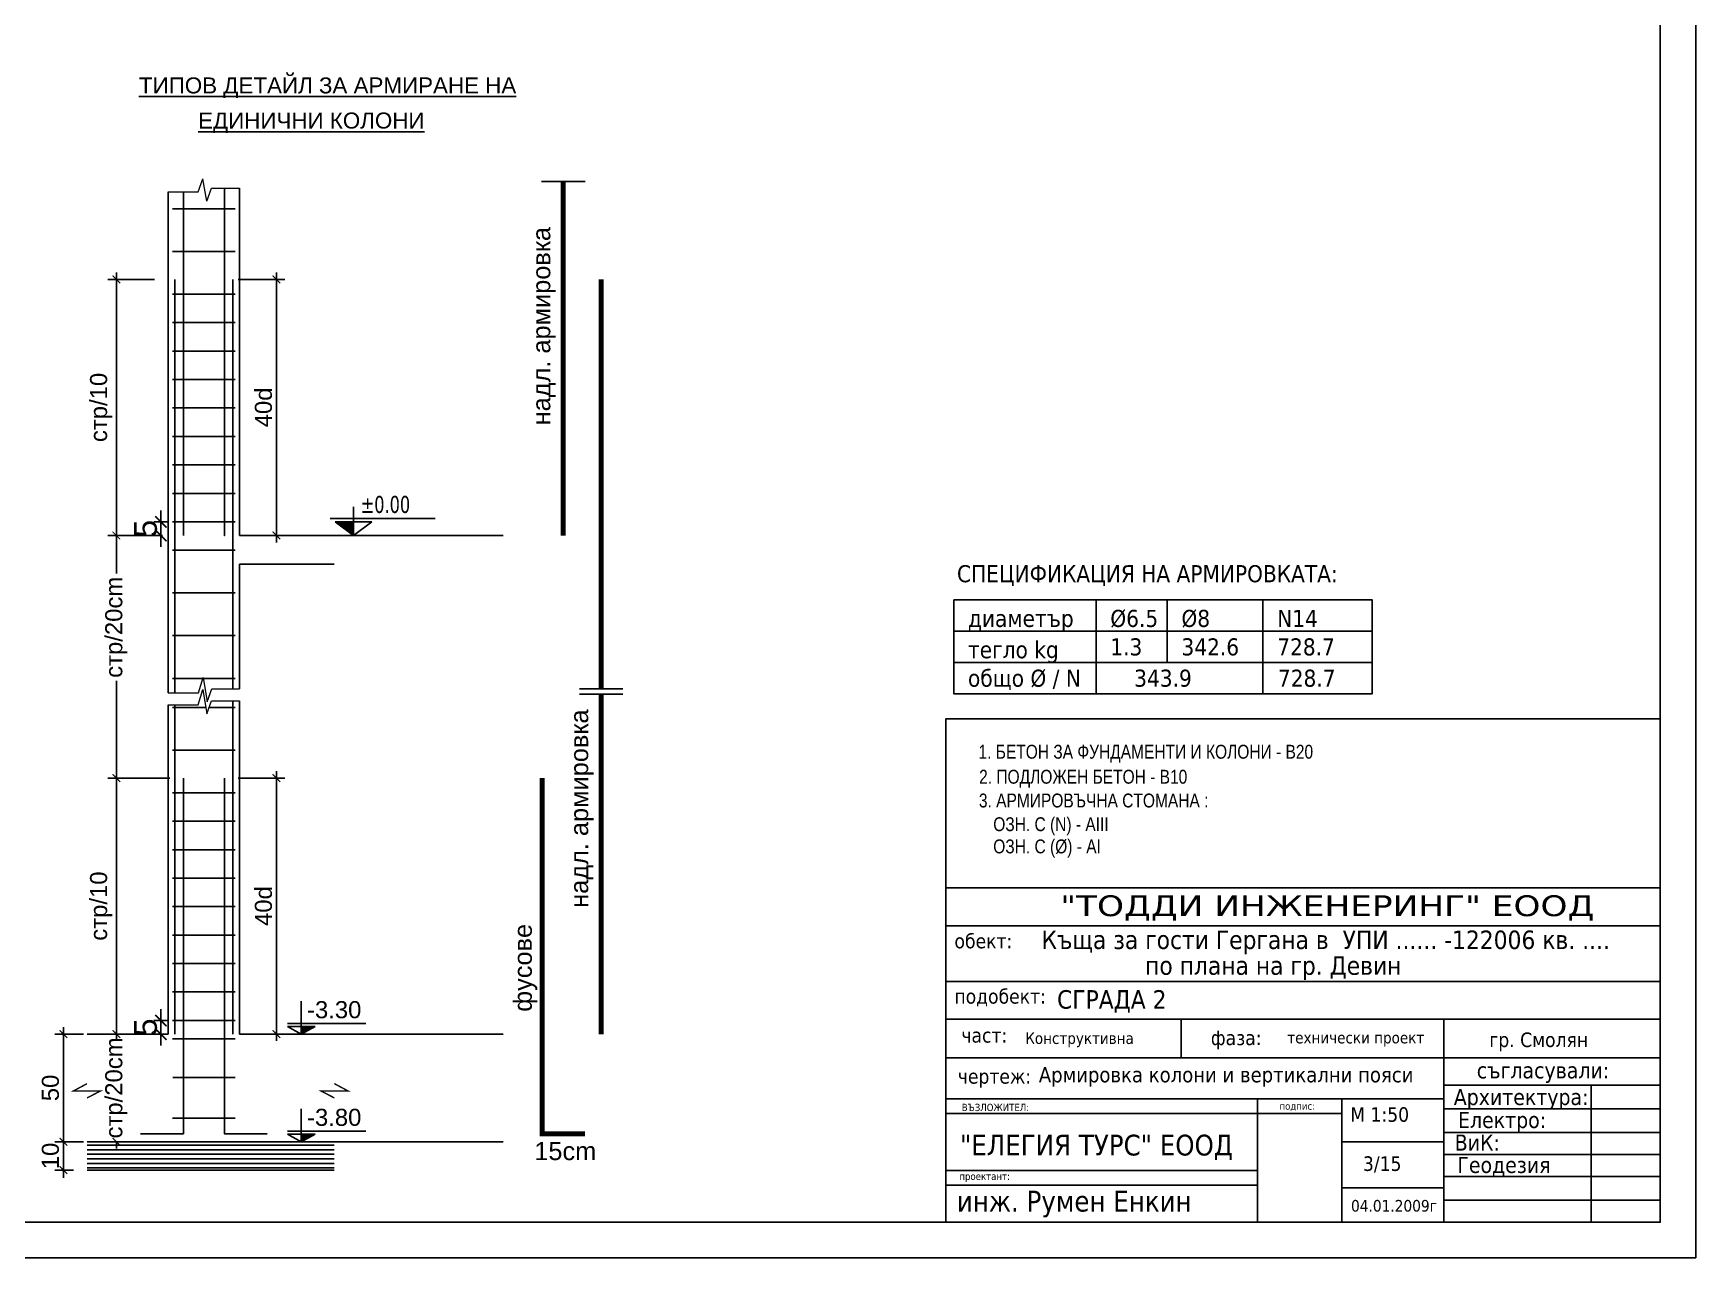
# Model space of a CAD drawing. Header units: millimetres. Extents: x 879 to 91735, y -13728 to 454.
# Drawn here: x 9394 to 10562, y -10077 to -9217 of the extents above; entities that cross this region are included whole.
import ezdxf

# ---------------------------------------------------------------- set-up
doc = ezdxf.new("R2010")
doc.units = ezdxf.units.MM
doc.linetypes.add('HIDDEN', pattern=[9.525, 6.35, -3.175])
for name, color, linetype in [('k_arm', 40, 'Continuous'), ('k_dim_arm', 54, 'Continuous'), ('k_koloni', 30, 'Continuous'), ('k_nadpisi', 8, 'Continuous'), ('k_punktir', 9, 'HIDDEN'), ('k_ramka', 3, 'Continuous'), ('k_sechenia', 3, 'Continuous')]:
    doc.layers.add(name, color=color, linetype=linetype)
doc.layers.add('k_dim', color=2, linetype='Continuous', lineweight=18)
doc.styles.add('ARIAL', font='ARIAL.TTF')
doc.styles.add('GENERATED_STYLE_3', font='TAHOMA.TTF')
doc.styles.get("Standard").update_dxf_attribs({"font": 'TAHOMA.TTF'})
doc.dimstyles.new('k_', dxfattribs={"dimscale": 4, "dimtxt": 3, "dimasz": 2, "dimexe": 1.25, "dimexo": 1, "dimtad": 1, "dimdec": 1, "dimrnd": 0.5, "dimtxsty": 'Standard', "dimblk": 'ARCHTICK', "dimcen": 2.5, "dimdle": 1, "dimclrd": 8, "dimclre": 8, "dimclrt": 256, "dimadec": 1, "dimazin": 0, "dimtfac": 1, "dimtdec": 1, "dimtix": 1, "dimtmove": 0, "dimatfit": 3, "dimfxl": 0, "dimarcsym": 0})
doc.dimstyles.new('k_x0.5', dxfattribs={"dimscale": 4.8, "dimtxt": 2.5, "dimasz": 1.125, "dimexe": 1.25, "dimexo": 2, "dimtad": 1, "dimdec": 1, "dimlfac": 0.5, "dimrnd": 0.5, "dimtxsty": 'Standard', "dimblk": 'ARCHTICK', "dimcen": 2.5, "dimdle": 1, "dimclrd": 8, "dimclre": 9, "dimclrt": 256, "dimadec": 1, "dimazin": 0, "dimtfac": 1, "dimtdec": 1, "dimtix": 1, "dimtmove": 2, "dimatfit": 3, "dimfxl": 0, "dimarcsym": 0})

# ---------------------------------------------------------------- blocks, each defined once
blk = doc.blocks.new('_ARCHTICK')
at = {"color": 0, "linetype": 'ByBlock', "const_width": 0.15}
blk.add_lwpolyline([(-0.5, -0.5), (0.5, 0.5)], dxfattribs=at)
blk = doc.blocks.new('*D692')
at = {"layer": 'Defpoints', "color": 0}
for p in [(9452.1, -9569.8), (9488.6, -9569.8), (9499.2, -9740.2)]:
    blk.add_point(p, dxfattribs=at)
at = {"layer": 'k_sechenia', "color": 8, "lineweight": -2}
for p, q in [((9452.1, -9565), (9452.1, -9596.6)), ((9452.1, -9745), (9452.1, -9671.9))]:
    blk.add_line(p, q, dxfattribs=at)
at = {"layer": 'k_sechenia', "color": 9, "lineweight": -2}
for p, q in [((9479, -9569.8), (9446.1, -9569.8)), ((9489.6, -9740.2), (9446.1, -9740.2))]:
    blk.add_line(p, q, dxfattribs=at)
at = {"layer": 'k_sechenia', "color": 8, "lineweight": -2, "xscale": 5.399999999999999, "yscale": 5.399999999999999, "zscale": 5.399999999999999}
for p, rotation in [((9452.1, -9569.8), 90), ((9452.1, -9740.2), 270)]:
    blk.add_blockref('_ARCHTICK', p, dxfattribs=dict(at, rotation=rotation))
at = {"layer": 'k_sechenia', "insert": (9452.1, -9634.3), "char_height": 12, "attachment_point": 5, "rotation": 90, "style": 'ARIAL'}
blk.add_mtext('{\\fArial|b0|i0|c204|p34;стр/20cm}', dxfattribs=at)
blk = doc.blocks.new('*D693')
at = {"layer": 'Defpoints', "color": 0}
for p in [(9452.1, -9920.2), (9488.6, -9920.2), (9475.9, -9995.8)]:
    blk.add_point(p, dxfattribs=at)
at = {"layer": 'k_sechenia', "color": 8, "lineweight": -2}
for p, q in [((9452.1, -9915.4), (9452.1, -9920.4)), ((9452.1, -10000.6), (9452.1, -9995.7))]:
    blk.add_line(p, q, dxfattribs=at)
at = {"layer": 'k_sechenia', "color": 9, "lineweight": -2}
for p, q in [((9479, -9920.2), (9446.1, -9920.2)), ((9466.3, -9995.8), (9446.1, -9995.8))]:
    blk.add_line(p, q, dxfattribs=at)
at = {"layer": 'k_sechenia', "color": 8, "lineweight": -2, "xscale": 5.399999999999999, "yscale": 5.399999999999999, "zscale": 5.399999999999999}
for p, rotation in [((9452.1, -9920.2), 90), ((9452.1, -9995.8), 270)]:
    blk.add_blockref('_ARCHTICK', p, dxfattribs=dict(at, rotation=rotation))
at = {"layer": 'k_sechenia', "insert": (9452.1, -9958), "char_height": 12, "attachment_point": 5, "rotation": 90, "style": 'ARIAL'}
blk.add_mtext('{\\fArial|b0|i0|c204|p34;стр/20cm}', dxfattribs=at)
blk = doc.blocks.new('*D694')
at = {"layer": 'Defpoints', "color": 0}
for p in [(9483.4, -9910.6), (9492.2, -9910.6), (9488.6, -9920.2)]:
    blk.add_point(p, dxfattribs=at)
at = {"layer": 'k_sechenia', "color": 8, "lineweight": -2}
for p, q in [((9483.4, -9910.6), (9483.4, -9902.6)), ((9488.2, -9910.6), (9478.4, -9910.6)), ((9483.4, -9920.2), (9483.4, -9910.6)), ((9484.6, -9920.2), (9478.4, -9920.2)), ((9483.4, -9920.2), (9483.4, -9928.2))]:
    blk.add_line(p, q, dxfattribs=at)
at = {"layer": 'k_sechenia', "color": 8, "lineweight": -2, "xscale": 8, "yscale": 8, "zscale": 8}
for p, rotation in [((9483.4, -9910.6), 270), ((9483.4, -9920.2), 90)]:
    blk.add_blockref('_ARCHTICK', p, dxfattribs=dict(at, rotation=rotation))
at = {"layer": 'k_sechenia', "insert": (9472.7, -9915.4), "char_height": 16, "attachment_point": 5, "rotation": 90, "style": 'ARIAL'}
blk.add_mtext('5', dxfattribs=at)
blk = doc.blocks.new('*D695')
at = {"layer": 'Defpoints', "color": 0}
for p in [(9528, -9740.2), (9564.6, -9740.2), (9538.6, -9920.2)]:
    blk.add_point(p, dxfattribs=at)
at = {"layer": 'k_sechenia', "color": 9, "lineweight": -2}
for p, q in [((9537.6, -9740.2), (9570.6, -9740.2)), ((9548.2, -9920.2), (9570.6, -9920.2))]:
    blk.add_line(p, q, dxfattribs=at)
at = {"layer": 'k_sechenia', "color": 8, "lineweight": -2}
blk.add_line((9564.6, -9925), (9564.6, -9735.4), dxfattribs=at)
at = {"layer": 'k_sechenia', "color": 8, "lineweight": -2, "xscale": 5.399999999999999, "yscale": 5.399999999999999, "zscale": 5.399999999999999}
for p, rotation in [((9564.6, -9740.2), 90), ((9564.6, -9920.2), 270)]:
    blk.add_blockref('_ARCHTICK', p, dxfattribs=dict(at, rotation=rotation))
at = {"layer": 'k_sechenia', "insert": (9555.5, -9830.2), "char_height": 12, "attachment_point": 5, "rotation": 90, "style": 'ARIAL'}
blk.add_mtext('{\\fArial|b0|i0|c204|p34;40d}', dxfattribs=at)
blk = doc.blocks.new('*D696')
at = {"layer": 'Defpoints', "color": 0}
for p in [(9452.1, -9740.2), (9488.6, -9740.2), (9488.6, -9920.2)]:
    blk.add_point(p, dxfattribs=at)
at = {"layer": 'k_sechenia', "color": 9, "lineweight": -2}
for p, q in [((9479, -9740.2), (9446.1, -9740.2)), ((9479, -9920.2), (9446.1, -9920.2))]:
    blk.add_line(p, q, dxfattribs=at)
at = {"layer": 'k_sechenia', "color": 8, "lineweight": -2}
blk.add_line((9452.1, -9925), (9452.1, -9735.4), dxfattribs=at)
at = {"layer": 'k_sechenia', "color": 8, "lineweight": -2, "xscale": 5.399999999999999, "yscale": 5.399999999999999, "zscale": 5.399999999999999}
for p, rotation in [((9452.1, -9740.2), 90), ((9452.1, -9920.2), 270)]:
    blk.add_blockref('_ARCHTICK', p, dxfattribs=dict(at, rotation=rotation))
at = {"layer": 'k_sechenia', "insert": (9441.4, -9830.2), "char_height": 12, "attachment_point": 5, "rotation": 90, "style": 'ARIAL'}
blk.add_mtext('{\\fArial|b0|i0|c204|p34;стр/10}', dxfattribs=at)
blk = doc.blocks.new('*D697')
at = {"layer": 'Defpoints', "color": 0}
for p in [(9414.9, -9920.2), (9438.4, -9920.2), (9438.4, -9995.8)]:
    blk.add_point(p, dxfattribs=at)
at = {"layer": 'k_sechenia', "color": 8, "lineweight": -2}
blk.add_line((9414.9, -10000.6), (9414.9, -9915.4), dxfattribs=at)
at = {"layer": 'k_sechenia', "color": 9, "lineweight": -2}
for p, q in [((9428.8, -9920.2), (9408.9, -9920.2)), ((9428.8, -9995.8), (9408.9, -9995.8))]:
    blk.add_line(p, q, dxfattribs=at)
at = {"layer": 'k_sechenia', "color": 8, "lineweight": -2, "xscale": 5.399999999999999, "yscale": 5.399999999999999, "zscale": 5.399999999999999}
for p, rotation in [((9414.9, -9920.2), 90), ((9414.9, -9995.8), 270)]:
    blk.add_blockref('_ARCHTICK', p, dxfattribs=dict(at, rotation=rotation))
at = {"layer": 'k_sechenia', "insert": (9405.8, -9958), "char_height": 12, "attachment_point": 5, "rotation": 90, "style": 'ARIAL'}
blk.add_mtext('50', dxfattribs=at)
blk = doc.blocks.new('*D698')
at = {"layer": 'Defpoints', "color": 0}
for p in [(9438.4, -9995.8), (9414.9, -10015.8), (9431.6, -10015.8)]:
    blk.add_point(p, dxfattribs=at)
at = {"layer": 'k_sechenia', "color": 9, "lineweight": -2}
for p, q in [((9428.8, -9995.8), (9408.9, -9995.8)), ((9422, -10015.8), (9408.9, -10015.8))]:
    blk.add_line(p, q, dxfattribs=at)
at = {"layer": 'k_sechenia', "color": 8, "lineweight": -2}
for p, q in [((9414.9, -9995.8), (9414.9, -9990.4)), ((9414.9, -9995.8), (9414.9, -10015.8)), ((9414.9, -10015.8), (9414.9, -10021.2))]:
    blk.add_line(p, q, dxfattribs=at)
at = {"layer": 'k_sechenia', "color": 8, "lineweight": -2, "xscale": 5.399999999999999, "yscale": 5.399999999999999, "zscale": 5.399999999999999}
for p, rotation in [((9414.9, -9995.8), 270), ((9414.9, -10015.8), 90)]:
    blk.add_blockref('_ARCHTICK', p, dxfattribs=dict(at, rotation=rotation))
at = {"layer": 'k_sechenia', "insert": (9405.8, -10005.8), "char_height": 12, "attachment_point": 5, "rotation": 90, "style": 'ARIAL'}
blk.add_mtext('10', dxfattribs=at)
blk = doc.blocks.new('*D699')
at = {"layer": 'Defpoints', "color": 0}
for p in [(9483.4, -9560.2), (9492.2, -9560.2), (9488.6, -9569.8)]:
    blk.add_point(p, dxfattribs=at)
at = {"layer": 'k_sechenia', "color": 8, "lineweight": -2}
for p, q in [((9483.4, -9560.2), (9483.4, -9552.2)), ((9488.2, -9560.2), (9478.4, -9560.2)), ((9483.4, -9569.8), (9483.4, -9560.2)), ((9484.6, -9569.8), (9478.4, -9569.8)), ((9483.4, -9569.8), (9483.4, -9577.8))]:
    blk.add_line(p, q, dxfattribs=at)
at = {"layer": 'k_sechenia', "color": 8, "lineweight": -2, "xscale": 8, "yscale": 8, "zscale": 8}
for p, rotation in [((9483.4, -9560.2), 270), ((9483.4, -9569.8), 90)]:
    blk.add_blockref('_ARCHTICK', p, dxfattribs=dict(at, rotation=rotation))
at = {"layer": 'k_sechenia', "insert": (9472.7, -9565), "char_height": 16, "attachment_point": 5, "rotation": 90, "style": 'ARIAL'}
blk.add_mtext('5', dxfattribs=at)
blk = doc.blocks.new('*D700')
at = {"layer": 'Defpoints', "color": 0}
for p in [(9528, -9389.8), (9564.6, -9389.8), (9538.6, -9569.8)]:
    blk.add_point(p, dxfattribs=at)
at = {"layer": 'k_sechenia', "color": 9, "lineweight": -2}
for p, q in [((9537.6, -9389.8), (9570.6, -9389.8)), ((9548.2, -9569.8), (9570.6, -9569.8))]:
    blk.add_line(p, q, dxfattribs=at)
at = {"layer": 'k_sechenia', "color": 8, "lineweight": -2}
blk.add_line((9564.6, -9574.6), (9564.6, -9385), dxfattribs=at)
at = {"layer": 'k_sechenia', "color": 8, "lineweight": -2, "xscale": 5.399999999999999, "yscale": 5.399999999999999, "zscale": 5.399999999999999}
for p, rotation in [((9564.6, -9389.8), 90), ((9564.6, -9569.8), 270)]:
    blk.add_blockref('_ARCHTICK', p, dxfattribs=dict(at, rotation=rotation))
at = {"layer": 'k_sechenia', "insert": (9555.5, -9479.8), "char_height": 12, "attachment_point": 5, "rotation": 90, "style": 'ARIAL'}
blk.add_mtext('{\\fArial|b0|i0|c204|p34;40d}', dxfattribs=at)
blk = doc.blocks.new('*D701')
at = {"layer": 'Defpoints', "color": 0}
for p in [(9452.1, -9389.8), (9488.6, -9389.8), (9488.6, -9569.8)]:
    blk.add_point(p, dxfattribs=at)
at = {"layer": 'k_sechenia', "color": 9, "lineweight": -2}
for p, q in [((9479, -9389.8), (9446.1, -9389.8)), ((9479, -9569.8), (9446.1, -9569.8))]:
    blk.add_line(p, q, dxfattribs=at)
at = {"layer": 'k_sechenia', "color": 8, "lineweight": -2}
blk.add_line((9452.1, -9574.6), (9452.1, -9385), dxfattribs=at)
at = {"layer": 'k_sechenia', "color": 8, "lineweight": -2, "xscale": 5.399999999999999, "yscale": 5.399999999999999, "zscale": 5.399999999999999}
for p, rotation in [((9452.1, -9389.8), 90), ((9452.1, -9569.8), 270)]:
    blk.add_blockref('_ARCHTICK', p, dxfattribs=dict(at, rotation=rotation))
at = {"layer": 'k_sechenia', "insert": (9441.4, -9479.8), "char_height": 12, "attachment_point": 5, "rotation": 90, "style": 'ARIAL'}
blk.add_mtext('{\\fArial|b0|i0|c204|p34;стр/10}', dxfattribs=at)
blk = doc.blocks.new('et_kota')
blk.add_hatch(color=256).paths.add_polyline_path([(0, 12.7), (-17.2, 12.7), (0, 0)])
for p, q in [((0, 26.9), (0, 0)), ((-17.2, 12.7), (17.2, 12.7)), ((0, 0), (-17.2, 12.7)), ((0, 0), (17.2, 12.7))]:
    blk.add_line(p, q)
blk.add_lwpolyline([(-21.7, 16.1), (76.7, 16.1)])
at = {"width": 0.8}
blk.add_attdef('KOTA', (9.6, 20.2), '', height=16, dxfattribs=at)
blk = doc.blocks.new('kota_v')
at = {"color": 0}
for p, q in [((0, 23.2), (0, 0)), ((-9.7, 7.5), (45.4, 7.5)), ((0, 0), (-9.7, 5.4)), ((-9.7, 5.4), (9.7, 5.4)), ((0, 0), (9.7, 5.4))]:
    blk.add_line(p, q, dxfattribs=at)
blk.add_solid([(0, 5.4), (9.7, 5.4), (0, 0)], dxfattribs=at)
blk.add_attdef('KOTA_V', (4.1, 11.2), '', height=12, dxfattribs=at)

msp = doc.modelspace()

# ---------------------------------------------------------------- hatches: boundary and pattern name
at = {"layer": 'k_nadpisi', "linetype": 'Continuous'}
h = msp.add_hatch(dxfattribs=at)
h.set_pattern_fill('ANSI31', color=250, angle=315, style=0)
h.set_pattern_definition([(0, (-248869.0568, 37302.8684), (1e-15, 3.175), [])])
h.paths.add_polyline_path([(9605.246, -10015.848), (9605.246, -9995.848), (9431.589, -9995.848), (9431.589, -10015.848)])

# ---------------------------------------------------------------- linework, layer by layer
at = {"layer": 'k_arm'}
msp.add_line((9499.179, -9569.816), (9499.179, -9328.371), dxfattribs=at)
at = {"layer": 'k_arm', "color": 2}
for p, q in [((9491.579, -9340.172), (9535.579, -9340.172)), ((9491.579, -9370.172), (9535.579, -9370.172)), ((9491.579, -9400.172), (9535.579, -9400.172)), ((9491.579, -9420.172), (9535.579, -9420.172)), ((9491.579, -9440.172), (9535.579, -9440.172)), ((9491.579, -9460.172), (9535.579, -9460.172)), ((9491.579, -9460.172), (9535.579, -9460.172)), ((9491.579, -9480.172), (9535.579, -9480.172)), ((9491.579, -9500.172), (9535.579, -9500.172)), ((9491.579, -9500.172), (9535.579, -9500.172)), ((9491.579, -9520.172), (9535.579, -9520.172)), ((9491.579, -9540.172), (9535.579, -9540.172)), ((9491.579, -9540.172), (9535.579, -9540.172)), ((9491.579, -9560.172), (9535.579, -9560.172)), ((9491.579, -9580.172), (9535.579, -9580.172)), ((9491.579, -9610.172), (9535.579, -9610.172)), ((9491.579, -9640.172), (9535.579, -9640.172)), ((9491.579, -9670.172), (9535.579, -9670.172)), ((9491.579, -9690.569), (9514.941, -9690.569)), ((9517.382, -9690.569), (9535.579, -9690.569)), ((9491.579, -9720.569), (9535.579, -9720.569)), ((9491.579, -9750.569), (9535.579, -9750.569)), ((9491.579, -9770.569), (9535.579, -9770.569)), ((9491.579, -9790.569), (9535.579, -9790.569)), ((9491.579, -9810.569), (9535.579, -9810.569)), ((9491.579, -9810.569), (9535.579, -9810.569)), ((9491.579, -9830.569), (9535.579, -9830.569)), ((9491.579, -9850.569), (9535.579, -9850.569)), ((9491.579, -9850.569), (9535.579, -9850.569)), ((9491.579, -9870.569), (9535.579, -9870.569)), ((9491.579, -9890.569), (9535.579, -9890.569)), ((9491.579, -9890.569), (9535.579, -9890.569)), ((9491.579, -9910.569), (9535.579, -9910.569)), ((9491.579, -9923.566), (9535.579, -9923.566)), ((9491.688, -9950.549), (9535.688, -9950.549)), ((9491.579, -9979.201), (9535.579, -9979.201))]:
    msp.add_line(p, q, dxfattribs=at)
at = {"layer": 'k_arm', "const_width": 3.5, "flags": 128}
for points in [[(9766.171, -9569.816), (9766.171, -9320.948)], [(9792.796, -9677.562), (9792.796, -9389.816)], [(9792.796, -9920.213), (9792.796, -9681.286)]]:
    msp.add_lwpolyline(points, dxfattribs=at)
at = {"layer": 'k_arm'}
for points in [[(9527.979, -9325.664), (9527.979, -9569.816), (9527.979, -9569.816)], [(9493.179, -9389.816), (9493.179, -9680.269)], [(9533.979, -9389.816), (9533.979, -9677.562)], [(9493.179, -9688.709), (9493.179, -9920.213)], [(9533.979, -9686.002), (9533.979, -9920.213)], [(9499.179, -9740.213), (9499.179, -9990.221), (9469.179, -9990.221)], [(9527.979, -9740.213), (9527.979, -9990.221), (9557.979, -9990.221)]]:
    msp.add_lwpolyline(points, dxfattribs=at)
at = {"layer": 'k_arm', "const_width": 3.5}
msp.add_lwpolyline([(9751.337, -9740.213), (9751.337, -9990.221), (9781.337, -9990.221)], dxfattribs=at)
at = {"layer": 'k_dim'}
for p, q in [((9509.593, -9328.371), (9512.941, -9319.159)), ((9515.694, -9334.876), (9512.941, -9319.159)), ((9488.579, -9328.371), (9509.593, -9328.371)), ((9515.694, -9334.876), (9519.042, -9325.664)), ((9519.042, -9325.664), (9538.579, -9325.664)), ((9509.791, -9680.269), (9513.118, -9669.658)), ((9513.118, -9669.658), (9515.891, -9686.774)), ((9488.579, -9680.269), (9509.791, -9680.269)), ((9509.593, -9688.709), (9512.921, -9678.098)), ((9512.921, -9678.098), (9515.694, -9695.214)), ((9515.891, -9686.774), (9519.24, -9677.562)), ((9519.24, -9677.562), (9538.579, -9677.562)), ((9488.579, -9688.709), (9509.593, -9688.709)), ((9515.694, -9695.214), (9519.042, -9686.002)), ((9519.042, -9686.002), (9538.579, -9686.002))]:
    msp.add_line(p, q, dxfattribs=at)
at = {"layer": 'k_dim_arm'}
for points in [[(10040.523, -9615.044), (10140.523, -9615.044), (10140.523, -9637.044), (10040.523, -9637.044)], [(10140.523, -9615.044), (10190.523, -9615.044), (10190.523, -9637.044), (10140.523, -9637.044)], [(10190.523, -9615.044), (10257.816, -9615.044), (10257.816, -9637.044), (10190.523, -9637.044)], [(10257.816, -9615.044), (10334.565, -9615.044), (10334.565, -9637.044), (10257.816, -9637.044)], [(10040.523, -9637.044), (10140.523, -9637.044), (10140.523, -9659.044), (10040.523, -9659.044)], [(10140.523, -9637.044), (10190.523, -9637.044), (10190.523, -9659.044), (10140.523, -9659.044)], [(10190.523, -9637.044), (10257.816, -9637.044), (10257.816, -9659.044), (10190.523, -9659.044)], [(10257.816, -9637.044), (10334.565, -9637.044), (10334.565, -9659.044), (10257.816, -9659.044)], [(10040.523, -9659.044), (10140.523, -9659.044), (10140.523, -9681.044), (10040.523, -9681.044)], [(10140.523, -9659.044), (10257.816, -9659.044), (10257.816, -9681.044), (10140.523, -9681.044)], [(10257.816, -9659.044), (10334.565, -9659.044), (10334.565, -9681.044), (10257.816, -9681.044)]]:
    msp.add_lwpolyline(points, close=True, dxfattribs=at)
at = {"layer": 'k_koloni', "color": 4}
for p, q in [((9488.579, -9328.371), (9488.579, -9680.269)), ((9538.579, -9569.816), (9538.579, -9325.664)), ((9538.579, -9569.816), (9605.246, -9569.816)), ((9538.579, -9589.816), (9538.579, -9589.816)), ((9538.579, -9589.816), (9538.579, -9677.562)), ((9538.579, -9589.816), (9605.246, -9589.816)), ((9488.579, -9688.709), (9488.579, -9920.213)), ((9538.579, -9686.002), (9538.579, -9920.213)), ((9431.589, -9920.213), (9488.579, -9920.213)), ((9538.579, -9920.213), (9605.246, -9920.213)), ((9605.246, -9995.848), (9431.589, -9995.848)), ((9605.246, -10015.848), (9431.589, -10015.848))]:
    msp.add_line(p, q, dxfattribs=at)
msp.add_lwpolyline([(9431.589, -9920.213), (9488.382, -9920.213)], dxfattribs=at)
at = {"layer": 'k_nadpisi', "color": 250, "ltscale": 10}
for p, q in [((9605.246, -9569.816), (9724.022, -9569.816)), ((9605.246, -9920.213), (9724.022, -9920.213)), ((9605.246, -9995.848), (9724.022, -9995.848))]:
    msp.add_line(p, q, dxfattribs=at)
at = {"layer": 'k_nadpisi', "color": 250}
for p, q in [((9429.089, -9920.213), (9413.85, -9920.213)), ((9429.089, -9995.848), (9413.85, -9995.848))]:
    msp.add_line(p, q, dxfattribs=at)
at = {"layer": 'k_nadpisi', "color": 250, "linetype": 'Continuous'}
for points in [[(9431.589, -9908.515, 0, 0, 0), (9431.589, -9954.95, 0.98, 0.98, 0), (9421.73, -9960.213, 0.98, 0.98, 0), (9440.79, -9960.213, 0.98, 0.98, 0), (9431.589, -9964.982, 0, 0, 0), (9431.589, -10019.257, 0, 0, 0)], [(9605.246, -9909.842, 0, 0, 0), (9605.246, -9954.95, 0.98, 0.98, 0), (9615.105, -9960.213, 0.98, 0.98, 0), (9596.044, -9960.213, 0.98, 0.98, 0), (9605.246, -9964.982, 0, 0, 0), (9605.246, -10020.252, 0, 0, 0)]]:
    msp.add_lwpolyline(points, format="xyseb", dxfattribs=at)
at = {"layer": 'k_punktir', "linetype": 'ByBlock'}
for p, q in [((9750.885, -9320.948), (9781.457, -9320.948)), ((9777.509, -9677.562), (9808.082, -9677.562)), ((9777.509, -9681.286), (9808.082, -9681.286))]:
    msp.add_line(p, q, dxfattribs=at)
at = {"layer": 'k_ramka', "color": 3}
for p, q in [((10034.928, -9883.256), (10536.916, -9883.256)), ((10034.928, -9909.759), (10536.916, -9909.759)), ((10200.389, -9910.008), (10200.389, -9936.759)), ((10384.922, -9910.008), (10384.922, -9936.759)), ((10034.928, -9936.759), (10384.922, -9936.759)), ((10384.922, -9956.157), (10536.916, -9956.157)), ((10488.438, -10052.325), (10488.438, -9956.157)), ((10034.928, -9965.71), (10384.922, -9965.71)), ((10034.928, -9976.056), (10313.191, -9976.056)), ((10253.936, -9965.71), (10253.936, -10051.923)), ((10313.191, -9965.71), (10313.191, -10052.325)), ((10384.922, -9972.79), (10536.916, -9972.79)), ((10313.191, -9995.805), (10384.922, -9995.805)), ((10384.922, -9989.423), (10536.916, -9989.423)), ((10384.922, -10004.846), (10536.916, -10004.846)), ((10034.928, -10015.967), (10253.936, -10015.967)), ((10384.922, -10020.269), (10536.916, -10020.269)), ((10034.928, -10026.313), (10253.936, -10026.313)), ((10313.191, -10028.18), (10384.922, -10028.18)), ((10384.922, -10036.902), (10536.916, -10036.902)), ((10384.922, -10052.325), (10536.916, -10052.325))]:
    msp.add_line(p, q, dxfattribs=at)
for points in [[(7950.617, -8103.968), (10561.916, -8103.968), (10561.916, -10077.325), (7950.617, -10077.325)], [(8050.617, -8128.968), (10536.916, -8128.968), (10536.916, -10052.325), (8050.617, -10052.325)], [(10034.928, -9817.397), (10536.916, -9817.397), (10536.916, -9698.723), (10034.928, -9698.723)], [(10034.928, -9817.397), (10536.916, -9817.397), (10536.916, -9844.149), (10034.928, -9844.149)], [(10034.928, -9844.149), (10536.916, -9844.149), (10536.916, -10052.325), (10034.928, -10052.325)], [(10536.916, -10020.269), (10384.922, -10020.269), (10384.922, -9936.759), (10536.916, -9936.759)], [(10384.922, -9936.759), (10536.916, -9936.759), (10536.916, -10052.325), (10384.922, -10052.325)]]:
    msp.add_lwpolyline(points, close=True, dxfattribs=at)

# ---------------------------------------------------------------- block references
at = {"layer": 'k_nadpisi', "color": 250, "ltscale": 0.2}
ref = msp.add_blockref('et_kota', (9618.711, -9569.816), dxfattribs=dict(at, xscale=0.75, yscale=0.75, zscale=0.75))
ref.add_attrib('KOTA', '%%P0.00', (9623.839, -9553.931), dxfattribs={"layer": '0', "height": 12, "width": 0.8})
at = {"layer": 'k_nadpisi', "lineweight": 0}
ref = msp.add_blockref('kota_v', (9582.022, -9920.213), dxfattribs=at)
ref.add_attrib('KOTA_V', '-3.30', (9586.076, -9909), dxfattribs={"layer": '0', "color": 0, "height": 12, "style": 'ARIAL'})
ref = msp.add_blockref('kota_v', (9582.022, -9995.848), dxfattribs=at)
ref.add_attrib('KOTA_V', '-3.80', (9586.076, -9984.635), dxfattribs={"layer": '0', "color": 0, "height": 12, "style": 'ARIAL'})

# ---------------------------------------------------------------- texts
at = {"layer": 'k_arm', "color": 2, "style": 'ARIAL'}
for s, p in [('%%UТИПОВ ДЕТАЙЛ ЗА АРМИРАНЕ НА', (9468.013, -9259.133)), ('%%UЕДИНИЧНИ КОЛОНИ', (9509.54, -9283.8))]:
    msp.add_text(s, height=11.25, dxfattribs=at).set_placement(p)
at = {"layer": 'k_dim_arm'}
for s, p in [('СПЕЦИФИКАЦИЯ НА АРМИРОВКАТА:', (10042.779, -9602.622)), ('диаметър', (10050.523, -9634.044)), ('%%C6.5', (10150.523, -9634.044)), ('%%c8', (10200.523, -9634.044)), ('N14', (10267.816, -9634.044)), ('тегло kg', (10050.523, -9656.044)), ('1.3', (10150.523, -9654.044)), ('342.6', (10200.523, -9654.044)), ('728.7', (10267.816, -9654.044)), ('общо %%c / N', (10050.523, -9676.044)), ('343.9', (10167.304, -9676.044)), ('728.7', (10268.288, -9676.044))]:
    msp.add_text(s, height=12, dxfattribs=at).set_placement(p)
at = {"layer": 'k_nadpisi', "style": 'ARIAL'}
for s, p in [('надл. армировка', (9757.024, -9492.378)), ('надл. армировка', (9783.649, -9831.428)), ('фусове', (9744.049, -9904.461))]:
    msp.add_text(s, height=12.75, rotation=90, dxfattribs=at).set_placement(p)
msp.add_text('15cm ', height=12.75, dxfattribs=at).set_placement((9745.776, -10008.733))
at = {"layer": 'k_ramka', "color": 7, "style": 'ARIAL', "width": 0.8}
for s, p in [('1. БЕТОН ЗА ФУНДАМЕНТИ И КОЛОНИ - В20', (10057.909, -9726.617)), ('2. ПОДЛОЖЕН БЕТОН - В10', (10058.366, -9744.186)), ('3. АРМИРОВЪЧНА СТОМАНА : ', (10058.209, -9760.885)), ('   ОЗН. С (N) - AIII ', (10059.193, -9777.555)), ('   ОЗН. С (%%c) - AI', (10059.193, -9793.144))]:
    msp.add_text(s, height=9.75825, dxfattribs=at).set_placement(p)
at = {"layer": 'k_ramka', "color": 3, "style": 'GENERATED_STYLE_3', "width": 1.4}
msp.add_text('"ТОДДИ ИНЖЕНЕРИНГ" ЕООД', height=14.60586, dxfattribs=at).set_placement((10115.361, -9837.257))
at = {"layer": 'k_ramka', "color": 3, "attachment_point": 7, "style": 'GENERATED_STYLE_3'}
for s, insert, char_height in [('Къща за гости Гергана в  УПИ ...... -122006 кв. ....', (10102.189, -9864.089), 13), ('{обект:}', (10041.026, -9860.063), 10.2241), (' по плана на гр. Девин', (10170.132, -9882.204), 13), ('подобект:', (10041.026, -9900.676), 10.2241), ('СГРАДА 2', (10113.124, -9905.078), 13), ('{фаза:}', (10221.216, -9930.829), 10.2241), ('{част:}', (10045.874, -9926.332), 10.2241), ('Конструктивна', (10090.75, -9929.385), 8.05917), ('{технически проект}', (10274.907, -9928.988), 8.05917), ('{гр. Смолян}', (10416.853, -9932.176), 10.2241), ('{чертеж:}', (10043.339, -9957.887), 10.2241), ('Армировка колони и вертикални пояси', (10100.304, -9957.122), 10.74556), ('{съгласували:}', (10408.034, -9954.501), 11.25933), ('Архитектура:', (10391.922, -9973.232), 11.25933), (' ВЪЗЛОЖИТЕЛ:', (10044.223, -9974.346), 5.11205), ('{подпис:}', (10269.409, -9974.274), 5.1121), ('М 1:50', (10319.152, -9981.985), 10.2241), ('Електро:', (10394.899, -9989.375), 11.2593), ('"ЕЛЕГИЯ ТУРС" ЕООД ', (10044.938, -10008.604), 14.60586), ('ВиК:', (10392.554, -10002.009), 11.2593), ('3/15 ', (10328.051, -10017.605), 10.2241), ('Геодезия', (10394.415, -10019.87), 11.2593), ('{проектант:}', (10044.499, -10024.1), 5.11205), ('инж. Румен Енкин ', (10042.76, -10049.019), 14.60586), ('04.01.2009г', (10319.691, -10045.052), 8.17928)]:
    msp.add_mtext(s, dxfattribs=dict(at, insert=insert, char_height=char_height))

# ---------------------------------------------------------------- dimensions: what is measured, and where the dimension line sits
at = {"layer": 'k_sechenia'}
for base, p1, p2, text, dimstyle, override, picture, middle in [((9452.123, -9389.816), (9488.579, -9569.816), (9488.579, -9389.816), '{\\fArial|b0|i0|c204|p34;стр/10}', 'k_x0.5', {"dimtxsty": 'ARIAL'}, '*D701', (9441.355, -9479.816)), ((9564.595, -9389.816), (9538.579, -9569.816), (9527.979, -9389.816), '{\\fArial|b0|i0|c204|p34;40d}', 'k_x0.5', {"dimtxsty": 'ARIAL'}, '*D700', (9555.468, -9479.816)), ((9483.351, -9560.172), (9488.579, -9569.816), (9492.179, -9560.172), '5', 'k_', {"dimtxt": 4, "dimasz": 2, "dimtxsty": 'ARIAL', "dimtmove": 1}, '*D699', (9472.714, -9564.994)), ((9452.123, -9740.213), (9488.579, -9920.213), (9488.579, -9740.213), '{\\fArial|b0|i0|c204|p34;стр/10}', 'k_x0.5', {"dimtxsty": 'ARIAL'}, '*D696', (9441.355, -9830.213)), ((9564.595, -9740.213), (9538.579, -9920.213), (9527.979, -9740.213), '{\\fArial|b0|i0|c204|p34;40d}', 'k_x0.5', {"dimtxsty": 'ARIAL'}, '*D695', (9555.468, -9830.213)), ((9483.351, -9910.569), (9488.579, -9920.213), (9492.179, -9910.569), '5', 'k_', {"dimtxt": 4, "dimasz": 2, "dimtxsty": 'ARIAL', "dimtmove": 1}, '*D694', (9472.714, -9915.391)), ((9414.912, -9920.213), (9438.355, -9995.848), (9438.355, -9920.213), '50', 'k_x0.5', {"dimtxsty": 'ARIAL'}, '*D697', (9405.785, -9958.031))]:
    dim = msp.add_linear_dim(base=base, p1=p1, p2=p2, angle=90, text=text, dimstyle=dimstyle, override=override, dxfattribs=at)
    dim.commit()
    dim.dimension.update_dxf_attribs({"geometry": picture, "text_midpoint": middle})
for base, p1, p2, picture, middle in [((9452.123, -9569.816), (9499.179, -9740.213), (9488.579, -9569.816), '*D692', (9452.123, -9634.25)), ((9452.123, -9920.213), (9475.946, -9995.848), (9488.579, -9920.213), '*D693', (9452.123, -9958.031))]:
    dim = msp.add_linear_dim(base=base, p1=p1, p2=p2, angle=90, text='{\\fArial|b0|i0|c204|p34;стр/20cm}', dimstyle='k_x0.5', override={"dimtxsty": 'ARIAL'}, dxfattribs=at)
    dim.commit()
    dim.dimension.update_dxf_attribs({"geometry": picture, "text_midpoint": middle, "dimtype": 160})
dim = msp.add_linear_dim(base=(9414.912, -10015.848), p1=(9438.355, -9995.848), p2=(9431.589, -10015.848), angle=90, dimstyle='k_x0.5', override={"dimtxsty": 'ARIAL'}, dxfattribs=at)
dim.commit()
dim.dimension.update_dxf_attribs({"geometry": '*D698', "text_midpoint": (9405.785, -10005.848)})

doc.saveas('drawing.dxf')
